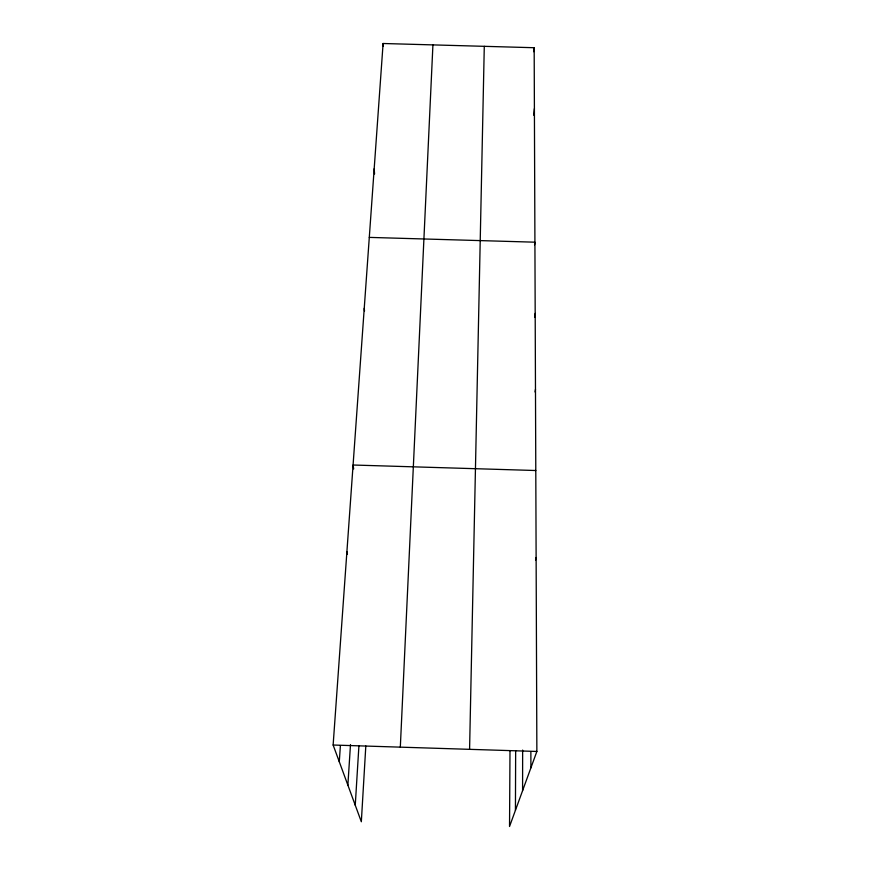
<?xml version="1.0" encoding="UTF-8"?>
<svg xmlns="http://www.w3.org/2000/svg" width="870" height="870" viewBox="0 0 870 870"><rect width="100%" height="100%" fill="white"/><g stroke="black" fill="none" stroke-linecap="round" stroke-linejoin="round"><path stroke-width="1.3" d="M522.587 790.678L522.642 750.081M515.431 810.318L515.66 750.614M509.994 750.571L509.537 826.5L536.866 751.462L534.169 47.719L383.104 43.5L333.134 745.024L361.333 821.758L365.813 746.014M469.582 749.331L484.285 46.328M400.32 747.145L432.923 44.892M355.254 805.218L358.929 745.666M347.869 785.121L350.49 744.644M339.289 761.783L340.387 745.721M533.767 51.711L534.169 47.719M533.691 115.242L534.397 108.63M534.582 244.84L534.909 242.186L369.293 237.39M534.637 317.398L535.191 313.396M535.061 392L535.474 389.347M535.572 560.095L536.127 557.485M535.789 470.518L353.079 465.015L353.666 468.952M333.134 745.024L536.866 751.462M346.902 551.7L347.402 554.342M364.236 308.382L364.508 311.068M374.187 168.736L374.568 174M383.104 43.5L383.246 46.175M530.874 751.734L530.896 767.851"/></g></svg>
